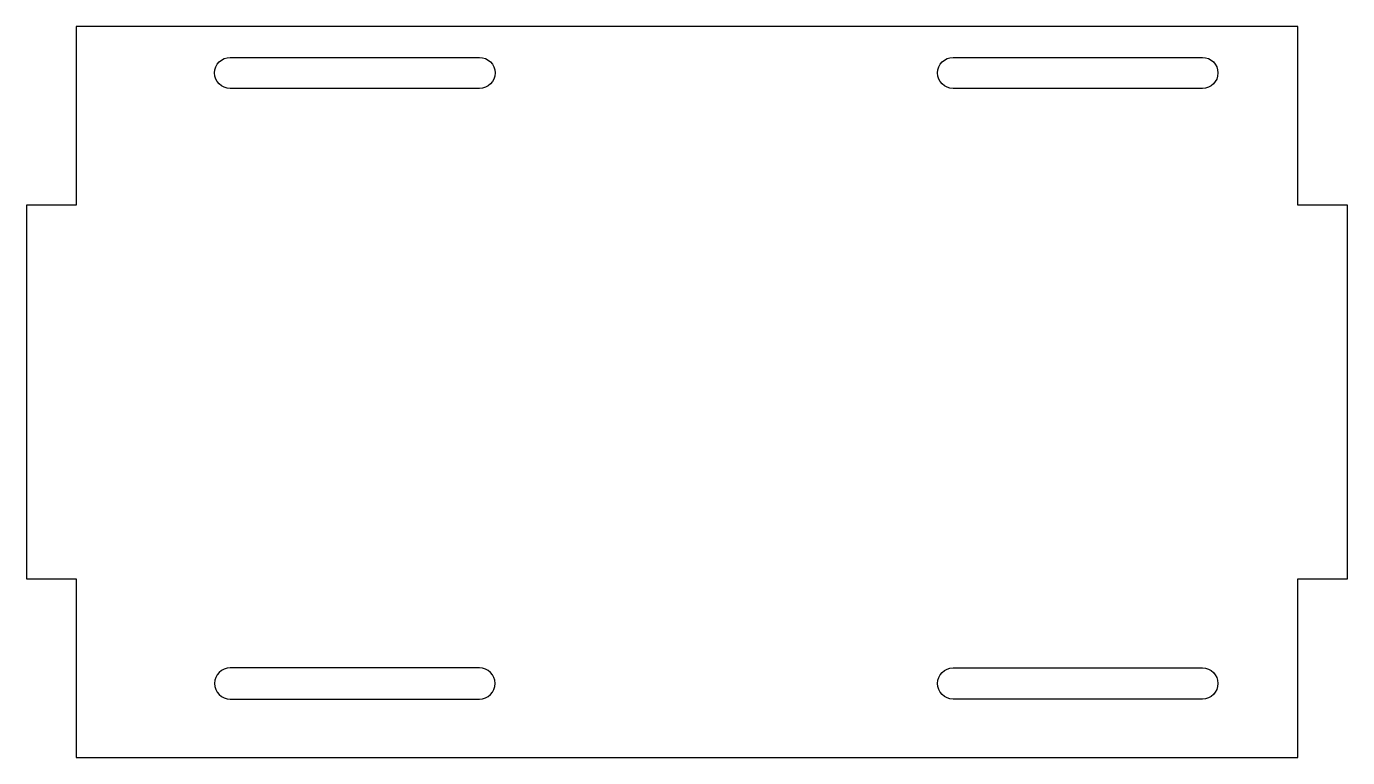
# Model space of a CAD drawing. Header units: millimetres. Extents: x -51 to 55, y 95 to 154.
import ezdxf

# ---------------------------------------------------------------- set-up
doc = ezdxf.new("R2010")
doc.units = ezdxf.units.MM
doc.layers.get('0').update_dxf_attribs({"linetype": 'CONTINUOUS'})

msp = doc.modelspace()

# ---------------------------------------------------------------- linework, layer by layer
msp.add_lwpolyline([(-47, 153.52), (-47, 139.17), (-51, 139.17), (-51, 109.17), (-47, 109.17), (-47, 94.83), (51, 94.83), (51, 109.17), (55, 109.17), (55, 139.17), (51, 139.17), (51, 153.52)], close=True)
for points in [[(-14.65, 148.53), (-34.65, 148.53, -1), (-34.65, 151.03), (-14.65, 151.03, -1)], [(43.35, 148.53), (23.35, 148.53, -1), (23.35, 151.03), (43.35, 151.03, -1)], [(-14.65, 99.53, 1), (-14.65, 102.03), (-34.65, 102.03, 1), (-34.65, 99.53)], [(43.35, 99.53), (23.35, 99.53, -1), (23.35, 102.03), (43.35, 102.03, -1)]]:
    msp.add_lwpolyline(points, format="xyb", close=True)

doc.saveas('drawing.dxf')
